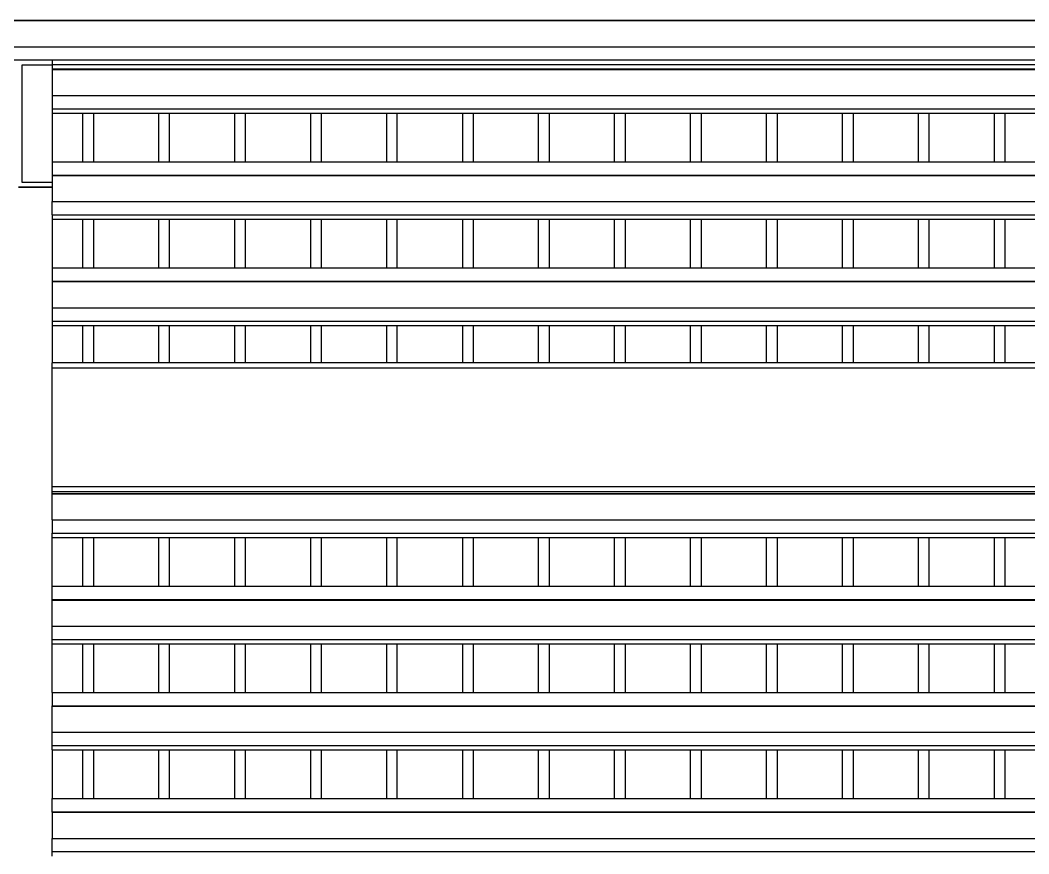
# Model space of a CAD drawing. Extents: x -92 to 92, y -11 to 21.
# Drawn here: x -50.958 to -49.084, y 16.013 to 17.563 of the extents above; entities that cross this region are included whole.
import ezdxf

# ---------------------------------------------------------------- set-up
doc = ezdxf.new("R2010")
doc.units = 0
doc.layers.get('0').update_dxf_attribs({"linetype": 'CONTINUOUS'})

msp = doc.modelspace()

# ---------------------------------------------------------------- linework, layer by layer
for p, q in [((-64.9532, 17.5632), (-47.2687, 17.5632)), ((-64.9532, 17.5624), (-47.2687, 17.5624)), ((-64.9532, 17.5139), (-47.2687, 17.5139)), ((-51.0187, 17.4892), (-50.8987, 17.4892)), ((-50.8987, 17.4796), (-50.9556, 17.4796)), ((-50.9556, 17.4796), (-50.9556, 17.2622)), ((-50.8987, 17.4892), (-47.2687, 17.4892)), ((-50.8987, 17.4892), (-50.8987, 17.481)), ((-50.8987, 17.481), (-47.2687, 17.481)), ((-50.8987, 17.481), (-50.8987, 17.4796)), ((-50.8987, 17.4796), (-50.8987, 17.4725)), ((-50.8987, 17.4725), (-47.2687, 17.4725)), ((-50.8987, 17.4725), (-50.8987, 17.4717)), ((-50.8987, 17.4717), (-47.2687, 17.4717)), ((-50.8987, 17.4717), (-50.8987, 17.4232)), ((-50.8987, 17.4232), (-47.2687, 17.4232)), ((-50.8987, 17.4232), (-50.8987, 17.3985)), ((-50.8987, 17.3985), (-47.2687, 17.3985)), ((-50.8987, 17.3985), (-50.8987, 17.3903)), ((-50.8987, 17.3903), (-50.8426, 17.3903)), ((-50.8987, 17.3903), (-50.8987, 17.2999)), ((-50.8426, 17.3903), (-50.8426, 17.2999)), ((-50.8426, 17.3903), (-50.8224, 17.3903)), ((-50.8224, 17.3903), (-50.8224, 17.2999)), ((-50.8224, 17.3903), (-50.7014, 17.3903)), ((-50.7014, 17.3903), (-50.7014, 17.2999)), ((-50.7014, 17.3903), (-50.6812, 17.3903)), ((-50.6812, 17.3903), (-50.6812, 17.2999)), ((-50.6812, 17.3903), (-50.5602, 17.3903)), ((-50.5602, 17.3903), (-50.5602, 17.2999)), ((-50.5602, 17.3903), (-50.54, 17.3903)), ((-50.54, 17.3903), (-50.54, 17.2999)), ((-50.54, 17.3903), (-50.4189, 17.3903)), ((-50.4189, 17.3903), (-50.4189, 17.2999)), ((-50.4189, 17.3903), (-50.3988, 17.3903)), ((-50.3988, 17.3903), (-50.3988, 17.2999)), ((-50.3988, 17.3903), (-50.2777, 17.3903)), ((-50.2777, 17.3903), (-50.2777, 17.2999)), ((-50.2777, 17.3903), (-50.2576, 17.3903)), ((-50.2576, 17.2999), (-50.2576, 17.3903)), ((-50.2576, 17.3903), (-50.1365, 17.3903)), ((-50.1365, 17.3903), (-50.1365, 17.2999)), ((-50.1365, 17.3903), (-50.1164, 17.3903)), ((-50.1164, 17.3903), (-50.1164, 17.2999)), ((-50.1164, 17.3903), (-49.9953, 17.3903)), ((-49.9953, 17.3903), (-49.9953, 17.2999)), ((-49.9953, 17.3903), (-49.9752, 17.3903)), ((-49.9752, 17.3903), (-49.9752, 17.2999)), ((-49.9752, 17.3903), (-49.8541, 17.3903)), ((-49.8541, 17.3903), (-49.8541, 17.2999)), ((-49.8541, 17.3903), (-49.8339, 17.3903)), ((-49.8339, 17.3903), (-49.8339, 17.2999)), ((-49.8339, 17.3903), (-49.7129, 17.3903)), ((-49.7129, 17.3903), (-49.7129, 17.2999)), ((-49.7129, 17.3903), (-49.6927, 17.3903)), ((-49.6927, 17.3903), (-49.6927, 17.2999)), ((-49.6927, 17.3903), (-49.5717, 17.3903)), ((-49.5717, 17.3903), (-49.5717, 17.2999)), ((-49.5717, 17.3903), (-49.5515, 17.3903)), ((-49.5515, 17.3903), (-49.5515, 17.2999)), ((-49.5515, 17.3903), (-49.4305, 17.3903)), ((-49.4305, 17.3903), (-49.4305, 17.2999)), ((-49.4305, 17.3903), (-49.4103, 17.3903)), ((-49.4103, 17.3903), (-49.4103, 17.2999)), ((-49.4103, 17.3903), (-49.2893, 17.3903)), ((-49.2893, 17.3903), (-49.2893, 17.2999)), ((-49.2893, 17.3903), (-49.2691, 17.3903)), ((-49.2691, 17.3903), (-49.2691, 17.2999)), ((-49.2691, 17.3903), (-49.1481, 17.3903)), ((-49.1481, 17.3903), (-49.1481, 17.2999)), ((-49.1481, 17.3903), (-49.1279, 17.3903)), ((-49.1279, 17.3903), (-49.1279, 17.2999)), ((-49.1279, 17.3903), (-49.0069, 17.3903)), ((-50.8987, 17.2999), (-50.8426, 17.2999)), ((-50.8987, 17.2999), (-50.8987, 17.2752)), ((-50.8426, 17.2999), (-50.8224, 17.2999)), ((-50.8224, 17.2999), (-50.7014, 17.2999)), ((-50.7014, 17.2999), (-50.6812, 17.2999)), ((-50.6812, 17.2999), (-50.5602, 17.2999)), ((-50.5602, 17.2999), (-50.54, 17.2999)), ((-50.54, 17.2999), (-50.4189, 17.2999)), ((-50.4189, 17.2999), (-50.3988, 17.2999)), ((-50.3988, 17.2999), (-50.2777, 17.2999)), ((-50.2777, 17.2999), (-50.2576, 17.2999)), ((-50.2576, 17.2999), (-50.1365, 17.2999)), ((-50.1365, 17.2999), (-50.1164, 17.2999)), ((-50.1164, 17.2999), (-49.9953, 17.2999)), ((-49.9953, 17.2999), (-49.9752, 17.2999)), ((-49.9752, 17.2999), (-49.8541, 17.2999)), ((-49.8541, 17.2999), (-49.8339, 17.2999)), ((-49.8339, 17.2999), (-49.7129, 17.2999)), ((-49.7129, 17.2999), (-49.6927, 17.2999)), ((-49.6927, 17.2999), (-49.5717, 17.2999)), ((-49.5717, 17.2999), (-49.5515, 17.2999)), ((-49.5515, 17.2999), (-49.4305, 17.2999)), ((-49.4305, 17.2999), (-49.4103, 17.2999)), ((-49.4103, 17.2999), (-49.2893, 17.2999)), ((-49.2893, 17.2999), (-49.2691, 17.2999)), ((-49.2691, 17.2999), (-49.1481, 17.2999)), ((-49.1481, 17.2999), (-49.1279, 17.2999)), ((-49.1279, 17.2999), (-49.0069, 17.2999)), ((-50.8987, 17.2752), (-47.2687, 17.2752)), ((-50.8987, 17.2752), (-50.8987, 17.2744)), ((-50.8987, 17.2744), (-47.2687, 17.2744)), ((-50.8987, 17.2744), (-50.8987, 17.2622)), ((-50.9556, 17.2525), (-50.9618, 17.2525)), ((-50.9556, 17.2522), (-50.9618, 17.2522)), ((-50.9556, 17.2622), (-50.8987, 17.2622)), ((-50.9556, 17.2525), (-50.9556, 17.2522)), ((-50.8987, 17.2525), (-50.9556, 17.2525)), ((-50.8987, 17.2522), (-50.9556, 17.2522)), ((-50.8987, 17.2622), (-50.8987, 17.2525)), ((-50.8987, 17.2525), (-50.8987, 17.2522)), ((-50.8987, 17.2522), (-50.8987, 17.2523)), ((-50.8987, 17.2522), (-50.8987, 17.2259)), ((-50.8987, 17.2259), (-47.2687, 17.2259)), ((-50.8987, 17.2012), (-50.8987, 17.2259)), ((-50.8987, 17.2012), (-47.2687, 17.2012)), ((-50.8987, 17.2012), (-50.8987, 17.193)), ((-50.8987, 17.193), (-50.8426, 17.193)), ((-50.8987, 17.193), (-50.8987, 17.1026)), ((-50.8426, 17.193), (-50.8426, 17.1026)), ((-50.8426, 17.193), (-50.8224, 17.193)), ((-50.8224, 17.193), (-50.8224, 17.1026)), ((-50.8224, 17.193), (-50.7014, 17.193)), ((-50.7014, 17.193), (-50.7014, 17.1026)), ((-50.7014, 17.193), (-50.6812, 17.193)), ((-50.6812, 17.193), (-50.6812, 17.1026)), ((-50.6812, 17.193), (-50.5602, 17.193)), ((-50.5602, 17.193), (-50.5602, 17.1026)), ((-50.5602, 17.193), (-50.54, 17.193)), ((-50.54, 17.193), (-50.54, 17.1026)), ((-50.54, 17.193), (-50.4189, 17.193)), ((-50.4189, 17.193), (-50.4189, 17.1026)), ((-50.4189, 17.193), (-50.3988, 17.193)), ((-50.3988, 17.193), (-50.3988, 17.1026)), ((-50.3988, 17.193), (-50.2777, 17.193)), ((-50.2777, 17.193), (-50.2777, 17.1026)), ((-50.2777, 17.193), (-50.2576, 17.193)), ((-50.2576, 17.1026), (-50.2576, 17.193)), ((-50.2576, 17.193), (-50.1365, 17.193)), ((-50.1365, 17.193), (-50.1365, 17.1026)), ((-50.1365, 17.193), (-50.1164, 17.193)), ((-50.1164, 17.193), (-50.1164, 17.1026)), ((-50.1164, 17.193), (-49.9953, 17.193)), ((-49.9953, 17.193), (-49.9953, 17.1026)), ((-49.9953, 17.193), (-49.9752, 17.193)), ((-49.9752, 17.193), (-49.9752, 17.1026)), ((-49.9752, 17.193), (-49.8541, 17.193)), ((-49.8541, 17.193), (-49.8541, 17.1026)), ((-49.8541, 17.193), (-49.8339, 17.193)), ((-49.8339, 17.193), (-49.8339, 17.1026)), ((-49.8339, 17.193), (-49.7129, 17.193)), ((-49.7129, 17.193), (-49.7129, 17.1026)), ((-49.7129, 17.193), (-49.6927, 17.193)), ((-49.6927, 17.193), (-49.6927, 17.1026)), ((-49.6927, 17.193), (-49.5717, 17.193)), ((-49.5717, 17.193), (-49.5717, 17.1026)), ((-49.5717, 17.193), (-49.5515, 17.193)), ((-49.5515, 17.193), (-49.5515, 17.1026)), ((-49.5515, 17.193), (-49.4305, 17.193)), ((-49.4305, 17.193), (-49.4305, 17.1026)), ((-49.4305, 17.193), (-49.4103, 17.193)), ((-49.4103, 17.193), (-49.4103, 17.1026)), ((-49.4103, 17.193), (-49.2893, 17.193)), ((-49.2893, 17.193), (-49.2893, 17.1026)), ((-49.2893, 17.193), (-49.2691, 17.193)), ((-49.2691, 17.193), (-49.2691, 17.1026)), ((-49.2691, 17.193), (-49.1481, 17.193)), ((-49.1481, 17.193), (-49.1481, 17.1026)), ((-49.1481, 17.193), (-49.1279, 17.193)), ((-49.1279, 17.193), (-49.1279, 17.1026)), ((-49.1279, 17.193), (-49.0069, 17.193)), ((-50.8987, 17.1026), (-50.8426, 17.1026)), ((-50.8987, 17.1026), (-50.8987, 17.0779)), ((-50.8426, 17.1026), (-50.8224, 17.1026)), ((-50.8224, 17.1026), (-50.7014, 17.1026)), ((-50.7014, 17.1026), (-50.6812, 17.1026)), ((-50.6812, 17.1026), (-50.5602, 17.1026)), ((-50.5602, 17.1026), (-50.54, 17.1026)), ((-50.54, 17.1026), (-50.4189, 17.1026)), ((-50.4189, 17.1026), (-50.3988, 17.1026)), ((-50.3988, 17.1026), (-50.2777, 17.1026)), ((-50.2777, 17.1026), (-50.2576, 17.1026)), ((-50.2576, 17.1026), (-50.1365, 17.1026)), ((-50.1365, 17.1026), (-50.1164, 17.1026)), ((-50.1164, 17.1026), (-49.9953, 17.1026)), ((-49.9953, 17.1026), (-49.9752, 17.1026)), ((-49.9752, 17.1026), (-49.8541, 17.1026)), ((-49.8541, 17.1026), (-49.8339, 17.1026)), ((-49.8339, 17.1026), (-49.7129, 17.1026)), ((-49.7129, 17.1026), (-49.6927, 17.1026)), ((-49.6927, 17.1026), (-49.5717, 17.1026)), ((-49.5717, 17.1026), (-49.5515, 17.1026)), ((-49.5515, 17.1026), (-49.4305, 17.1026)), ((-49.4305, 17.1026), (-49.4103, 17.1026)), ((-49.4103, 17.1026), (-49.2893, 17.1026)), ((-49.2893, 17.1026), (-49.2691, 17.1026)), ((-49.2691, 17.1026), (-49.1481, 17.1026)), ((-49.1481, 17.1026), (-49.1279, 17.1026)), ((-49.1279, 17.1026), (-49.0069, 17.1026)), ((-50.8987, 17.0779), (-47.2687, 17.0779)), ((-50.8987, 17.0779), (-50.8987, 17.0771)), ((-50.8987, 17.0771), (-47.2687, 17.0771)), ((-50.8987, 17.0771), (-50.8987, 17.0286)), ((-50.8987, 17.0286), (-47.2687, 17.0286)), ((-50.8987, 17.0286), (-50.8987, 17.0039)), ((-50.8987, 17.0039), (-47.2687, 17.0039)), ((-50.8987, 17.0039), (-50.8987, 16.9957)), ((-50.8987, 16.9957), (-50.8426, 16.9957)), ((-50.8987, 16.9957), (-50.8987, 16.9261)), ((-50.8426, 16.9957), (-50.8426, 16.9261)), ((-50.8426, 16.9957), (-50.8224, 16.9957)), ((-50.8224, 16.9957), (-50.8224, 16.9261)), ((-50.8224, 16.9957), (-50.7014, 16.9957)), ((-50.7014, 16.9957), (-50.7014, 16.9261)), ((-50.7014, 16.9957), (-50.6812, 16.9957)), ((-50.6812, 16.9957), (-50.6812, 16.9261)), ((-50.6812, 16.9957), (-50.5602, 16.9957)), ((-50.5602, 16.9957), (-50.5602, 16.9261)), ((-50.5602, 16.9957), (-50.54, 16.9957)), ((-50.54, 16.9957), (-50.54, 16.9261)), ((-50.54, 16.9957), (-50.4189, 16.9957)), ((-50.4189, 16.9957), (-50.4189, 16.9261)), ((-50.4189, 16.9957), (-50.3988, 16.9957)), ((-50.3988, 16.9957), (-50.3988, 16.9261)), ((-50.3988, 16.9957), (-50.2777, 16.9957)), ((-50.2777, 16.9957), (-50.2777, 16.9261)), ((-50.2777, 16.9957), (-50.2576, 16.9957)), ((-50.2576, 16.9261), (-50.2576, 16.9957)), ((-50.2576, 16.9957), (-50.1365, 16.9957)), ((-50.1365, 16.9957), (-50.1365, 16.9261)), ((-50.1365, 16.9957), (-50.1164, 16.9957)), ((-50.1164, 16.9957), (-50.1164, 16.9261)), ((-50.1164, 16.9957), (-49.9953, 16.9957)), ((-49.9953, 16.9957), (-49.9953, 16.9261)), ((-49.9953, 16.9957), (-49.9752, 16.9957)), ((-49.9752, 16.9957), (-49.9752, 16.9261)), ((-49.9752, 16.9957), (-49.8541, 16.9957)), ((-49.8541, 16.9957), (-49.8541, 16.9261)), ((-49.8541, 16.9957), (-49.8339, 16.9957)), ((-49.8339, 16.9957), (-49.8339, 16.9261)), ((-49.8339, 16.9957), (-49.7129, 16.9957)), ((-49.7129, 16.9957), (-49.7129, 16.9261)), ((-49.7129, 16.9957), (-49.6927, 16.9957)), ((-49.6927, 16.9957), (-49.6927, 16.9261)), ((-49.6927, 16.9957), (-49.5717, 16.9957)), ((-49.5717, 16.9957), (-49.5717, 16.9261)), ((-49.5717, 16.9957), (-49.5515, 16.9957)), ((-49.5515, 16.9957), (-49.5515, 16.9261)), ((-49.5515, 16.9957), (-49.4305, 16.9957)), ((-49.4305, 16.9957), (-49.4305, 16.9261)), ((-49.4305, 16.9957), (-49.4103, 16.9957)), ((-49.4103, 16.9957), (-49.4103, 16.9261)), ((-49.4103, 16.9957), (-49.2893, 16.9957)), ((-49.2893, 16.9957), (-49.2893, 16.9261)), ((-49.2893, 16.9957), (-49.2691, 16.9957)), ((-49.2691, 16.9957), (-49.2691, 16.9261)), ((-49.2691, 16.9957), (-49.1481, 16.9957)), ((-49.1481, 16.9957), (-49.1481, 16.9261)), ((-49.1481, 16.9957), (-49.1279, 16.9957)), ((-49.1279, 16.9957), (-49.1279, 16.9261)), ((-49.1279, 16.9957), (-49.0069, 16.9957)), ((-50.8426, 16.9261), (-50.8987, 16.9261)), ((-50.8987, 16.9163), (-50.8987, 16.9261)), ((-47.3587, 16.9163), (-50.8987, 16.9163)), ((-50.8987, 16.6959), (-50.8987, 16.9163)), ((-50.8224, 16.9261), (-50.8426, 16.9261)), ((-50.7014, 16.9261), (-50.8224, 16.9261)), ((-50.6812, 16.9261), (-50.7014, 16.9261)), ((-50.5602, 16.9261), (-50.6812, 16.9261)), ((-50.54, 16.9261), (-50.5602, 16.9261)), ((-50.4189, 16.9261), (-50.54, 16.9261)), ((-50.3988, 16.9261), (-50.4189, 16.9261)), ((-50.2777, 16.9261), (-50.3988, 16.9261)), ((-50.2576, 16.9261), (-50.2777, 16.9261)), ((-50.1365, 16.9261), (-50.2576, 16.9261)), ((-50.1164, 16.9261), (-50.1365, 16.9261)), ((-49.9953, 16.9261), (-50.1164, 16.9261)), ((-49.9752, 16.9261), (-49.9953, 16.9261)), ((-49.8541, 16.9261), (-49.9752, 16.9261)), ((-49.8339, 16.9261), (-49.8541, 16.9261)), ((-49.7129, 16.9261), (-49.8339, 16.9261)), ((-49.6927, 16.9261), (-49.7129, 16.9261)), ((-49.5717, 16.9261), (-49.6927, 16.9261)), ((-49.5515, 16.9261), (-49.5717, 16.9261)), ((-49.4305, 16.9261), (-49.5515, 16.9261)), ((-49.4103, 16.9261), (-49.4305, 16.9261)), ((-49.2893, 16.9261), (-49.4103, 16.9261)), ((-49.2691, 16.9261), (-49.2893, 16.9261)), ((-49.1481, 16.9261), (-49.2691, 16.9261)), ((-49.1279, 16.9261), (-49.1481, 16.9261)), ((-49.0069, 16.9261), (-49.1279, 16.9261)), ((-47.3587, 16.6959), (-50.8987, 16.6959)), ((-50.8987, 16.6861), (-50.8987, 16.6959)), ((-47.3587, 16.6861), (-50.8987, 16.6861)), ((-50.8987, 16.6834), (-50.8987, 16.6861)), ((-50.8987, 16.6834), (-47.3587, 16.6834)), ((-50.8987, 16.6825), (-50.8987, 16.6834)), ((-50.8987, 16.6825), (-47.3587, 16.6825)), ((-50.8987, 16.6341), (-50.8987, 16.6825)), ((-50.8987, 16.6341), (-47.3587, 16.6341)), ((-50.8987, 16.6341), (-50.8987, 16.6094)), ((-50.8987, 16.6094), (-47.3587, 16.6094)), ((-50.8987, 16.6012), (-50.8987, 16.6094)), ((-50.8987, 16.6012), (-50.8426, 16.6012)), ((-50.8987, 16.5108), (-50.8987, 16.6012)), ((-50.8426, 16.6012), (-50.8426, 16.5108)), ((-50.8426, 16.6012), (-50.8224, 16.6012)), ((-50.8224, 16.6012), (-50.8224, 16.5108)), ((-50.8224, 16.6012), (-50.7014, 16.6012)), ((-50.7014, 16.6012), (-50.7014, 16.5108)), ((-50.7014, 16.6012), (-50.6812, 16.6012)), ((-50.6812, 16.6012), (-50.6812, 16.5108)), ((-50.6812, 16.6012), (-50.5602, 16.6012)), ((-50.5602, 16.6012), (-50.5602, 16.5108)), ((-50.5602, 16.6012), (-50.54, 16.6012)), ((-50.54, 16.6012), (-50.54, 16.5108)), ((-50.54, 16.6012), (-50.4189, 16.6012)), ((-50.4189, 16.6012), (-50.4189, 16.5108)), ((-50.4189, 16.6012), (-50.3988, 16.6012)), ((-50.3988, 16.6012), (-50.3988, 16.5108)), ((-50.3988, 16.6012), (-50.2777, 16.6012)), ((-50.2777, 16.6012), (-50.2777, 16.5108)), ((-50.2777, 16.6012), (-50.2576, 16.6012)), ((-50.2576, 16.5108), (-50.2576, 16.6012)), ((-50.2576, 16.6012), (-50.1365, 16.6012)), ((-50.1365, 16.6012), (-50.1365, 16.5108)), ((-50.1365, 16.6012), (-50.1164, 16.6012)), ((-50.1164, 16.6012), (-50.1164, 16.5108)), ((-50.1164, 16.6012), (-49.9953, 16.6012)), ((-49.9953, 16.6012), (-49.9953, 16.5108)), ((-49.9953, 16.6012), (-49.9752, 16.6012)), ((-49.9752, 16.6012), (-49.9752, 16.5108)), ((-49.9752, 16.6012), (-49.8541, 16.6012)), ((-49.8541, 16.6012), (-49.8541, 16.5108)), ((-49.8541, 16.6012), (-49.8339, 16.6012)), ((-49.8339, 16.6012), (-49.8339, 16.5108)), ((-49.8339, 16.6012), (-49.7129, 16.6012)), ((-49.7129, 16.6012), (-49.7129, 16.5108)), ((-49.7129, 16.6012), (-49.6927, 16.6012)), ((-49.6927, 16.6012), (-49.6927, 16.5108)), ((-49.6927, 16.6012), (-49.5717, 16.6012)), ((-49.5717, 16.6012), (-49.5717, 16.5108)), ((-49.5717, 16.6012), (-49.5515, 16.6012)), ((-49.5515, 16.6012), (-49.5515, 16.5108)), ((-49.5515, 16.6012), (-49.4305, 16.6012)), ((-49.4305, 16.6012), (-49.4305, 16.5108)), ((-49.4305, 16.6012), (-49.4103, 16.6012)), ((-49.4103, 16.6012), (-49.4103, 16.5108)), ((-49.4103, 16.6012), (-49.2893, 16.6012)), ((-49.2893, 16.6012), (-49.2893, 16.5108)), ((-49.2893, 16.6012), (-49.2691, 16.6012)), ((-49.2691, 16.6012), (-49.2691, 16.5108)), ((-49.2691, 16.6012), (-49.1481, 16.6012)), ((-49.1481, 16.6012), (-49.1481, 16.5108)), ((-49.1481, 16.6012), (-49.1279, 16.6012)), ((-49.1279, 16.6012), (-49.1279, 16.5108)), ((-49.1279, 16.6012), (-49.0069, 16.6012)), ((-50.8987, 16.5108), (-50.8426, 16.5108)), ((-50.8987, 16.4861), (-50.8987, 16.5108)), ((-50.8426, 16.5108), (-50.8224, 16.5108)), ((-50.8224, 16.5108), (-50.7014, 16.5108)), ((-50.7014, 16.5108), (-50.6812, 16.5108)), ((-50.6812, 16.5108), (-50.5602, 16.5108)), ((-50.5602, 16.5108), (-50.54, 16.5108)), ((-50.54, 16.5108), (-50.4189, 16.5108)), ((-50.4189, 16.5108), (-50.3988, 16.5108)), ((-50.3988, 16.5108), (-50.2777, 16.5108)), ((-50.2777, 16.5108), (-50.2576, 16.5108)), ((-50.2576, 16.5108), (-50.1365, 16.5108)), ((-50.1365, 16.5108), (-50.1164, 16.5108)), ((-50.1164, 16.5108), (-49.9953, 16.5108)), ((-49.9953, 16.5108), (-49.9752, 16.5108)), ((-49.9752, 16.5108), (-49.8541, 16.5108)), ((-49.8541, 16.5108), (-49.8339, 16.5108)), ((-49.8339, 16.5108), (-49.7129, 16.5108)), ((-49.7129, 16.5108), (-49.6927, 16.5108)), ((-49.6927, 16.5108), (-49.5717, 16.5108)), ((-49.5717, 16.5108), (-49.5515, 16.5108)), ((-49.5515, 16.5108), (-49.4305, 16.5108)), ((-49.4305, 16.5108), (-49.4103, 16.5108)), ((-49.4103, 16.5108), (-49.2893, 16.5108)), ((-49.2893, 16.5108), (-49.2691, 16.5108)), ((-49.2691, 16.5108), (-49.1481, 16.5108)), ((-49.1481, 16.5108), (-49.1279, 16.5108)), ((-49.1279, 16.5108), (-49.0069, 16.5108)), ((-50.8987, 16.4861), (-47.3587, 16.4861)), ((-50.8987, 16.4853), (-50.8987, 16.4861)), ((-50.8987, 16.4853), (-47.3587, 16.4853)), ((-50.8987, 16.4368), (-50.8987, 16.4853)), ((-50.8987, 16.4368), (-47.3587, 16.4368)), ((-50.8987, 16.4121), (-50.8987, 16.4368)), ((-50.8987, 16.4121), (-47.3587, 16.4121)), ((-50.8987, 16.4039), (-50.8987, 16.4121)), ((-50.8987, 16.4039), (-50.8426, 16.4039)), ((-50.8987, 16.3135), (-50.8987, 16.4039)), ((-50.8426, 16.4039), (-50.8426, 16.3135)), ((-50.8426, 16.4039), (-50.8224, 16.4039)), ((-50.8224, 16.4039), (-50.8224, 16.3135)), ((-50.8224, 16.4039), (-50.7014, 16.4039)), ((-50.7014, 16.4039), (-50.7014, 16.3135)), ((-50.7014, 16.4039), (-50.6812, 16.4039)), ((-50.6812, 16.4039), (-50.6812, 16.3135)), ((-50.6812, 16.4039), (-50.5602, 16.4039)), ((-50.5602, 16.4039), (-50.5602, 16.3135)), ((-50.5602, 16.4039), (-50.54, 16.4039)), ((-50.54, 16.4039), (-50.54, 16.3135)), ((-50.54, 16.4039), (-50.4189, 16.4039)), ((-50.4189, 16.4039), (-50.4189, 16.3135)), ((-50.4189, 16.4039), (-50.3988, 16.4039)), ((-50.3988, 16.4039), (-50.3988, 16.3135)), ((-50.3988, 16.4039), (-50.2777, 16.4039)), ((-50.2777, 16.4039), (-50.2777, 16.3135)), ((-50.2777, 16.4039), (-50.2576, 16.4039)), ((-50.2576, 16.3135), (-50.2576, 16.4039)), ((-50.2576, 16.4039), (-50.1365, 16.4039)), ((-50.1365, 16.4039), (-50.1365, 16.3135)), ((-50.1365, 16.4039), (-50.1164, 16.4039)), ((-50.1164, 16.4039), (-50.1164, 16.3135)), ((-50.1164, 16.4039), (-49.9953, 16.4039)), ((-49.9953, 16.4039), (-49.9953, 16.3135)), ((-49.9953, 16.4039), (-49.9752, 16.4039)), ((-49.9752, 16.4039), (-49.9752, 16.3135)), ((-49.9752, 16.4039), (-49.8541, 16.4039)), ((-49.8541, 16.4039), (-49.8541, 16.3135)), ((-49.8541, 16.4039), (-49.8339, 16.4039)), ((-49.8339, 16.4039), (-49.8339, 16.3135)), ((-49.8339, 16.4039), (-49.7129, 16.4039)), ((-49.7129, 16.4039), (-49.7129, 16.3135)), ((-49.7129, 16.4039), (-49.6927, 16.4039)), ((-49.6927, 16.4039), (-49.6927, 16.3135)), ((-49.6927, 16.4039), (-49.5717, 16.4039)), ((-49.5717, 16.4039), (-49.5717, 16.3135)), ((-49.5717, 16.4039), (-49.5515, 16.4039)), ((-49.5515, 16.4039), (-49.5515, 16.3135)), ((-49.5515, 16.4039), (-49.4305, 16.4039)), ((-49.4305, 16.4039), (-49.4305, 16.3135)), ((-49.4305, 16.4039), (-49.4103, 16.4039)), ((-49.4103, 16.4039), (-49.4103, 16.3135)), ((-49.4103, 16.4039), (-49.2893, 16.4039)), ((-49.2893, 16.4039), (-49.2893, 16.3135)), ((-49.2893, 16.4039), (-49.2691, 16.4039)), ((-49.2691, 16.4039), (-49.2691, 16.3135)), ((-49.2691, 16.4039), (-49.1481, 16.4039)), ((-49.1481, 16.4039), (-49.1481, 16.3135)), ((-49.1481, 16.4039), (-49.1279, 16.4039)), ((-49.1279, 16.4039), (-49.1279, 16.3135)), ((-49.1279, 16.4039), (-49.0069, 16.4039)), ((-50.8987, 16.3135), (-50.8426, 16.3135)), ((-50.8987, 16.3135), (-50.8987, 16.2888)), ((-50.8426, 16.3135), (-50.8224, 16.3135)), ((-50.8224, 16.3135), (-50.7014, 16.3135)), ((-50.7014, 16.3135), (-50.6812, 16.3135)), ((-50.6812, 16.3135), (-50.5602, 16.3135)), ((-50.5602, 16.3135), (-50.54, 16.3135)), ((-50.54, 16.3135), (-50.4189, 16.3135)), ((-50.4189, 16.3135), (-50.3988, 16.3135)), ((-50.3988, 16.3135), (-50.2777, 16.3135)), ((-50.2777, 16.3135), (-50.2576, 16.3135)), ((-50.2576, 16.3135), (-50.1365, 16.3135)), ((-50.1365, 16.3135), (-50.1164, 16.3135)), ((-50.1164, 16.3135), (-49.9953, 16.3135)), ((-49.9953, 16.3135), (-49.9752, 16.3135)), ((-49.9752, 16.3135), (-49.8541, 16.3135)), ((-49.8541, 16.3135), (-49.8339, 16.3135)), ((-49.8339, 16.3135), (-49.7129, 16.3135)), ((-49.7129, 16.3135), (-49.6927, 16.3135)), ((-49.6927, 16.3135), (-49.5717, 16.3135)), ((-49.5717, 16.3135), (-49.5515, 16.3135)), ((-49.5515, 16.3135), (-49.4305, 16.3135)), ((-49.4305, 16.3135), (-49.4103, 16.3135)), ((-49.4103, 16.3135), (-49.2893, 16.3135)), ((-49.2893, 16.3135), (-49.2691, 16.3135)), ((-49.2691, 16.3135), (-49.1481, 16.3135)), ((-49.1481, 16.3135), (-49.1279, 16.3135)), ((-49.1279, 16.3135), (-49.0069, 16.3135)), ((-50.8987, 16.2888), (-47.3587, 16.2888)), ((-50.8987, 16.288), (-50.8987, 16.2888)), ((-50.8987, 16.288), (-47.3587, 16.288)), ((-50.8987, 16.2395), (-50.8987, 16.288)), ((-50.8987, 16.2395), (-47.3587, 16.2395)), ((-50.8987, 16.2148), (-50.8987, 16.2395)), ((-50.8987, 16.2148), (-47.3587, 16.2148)), ((-50.8987, 16.2066), (-50.8987, 16.2148)), ((-50.8987, 16.2066), (-50.8426, 16.2066)), ((-50.8987, 16.2066), (-50.8987, 16.1162)), ((-50.8426, 16.2066), (-50.8426, 16.1162)), ((-50.8426, 16.2066), (-50.8224, 16.2066)), ((-50.8224, 16.2066), (-50.8224, 16.1162)), ((-50.8224, 16.2066), (-50.7014, 16.2066)), ((-50.7014, 16.2066), (-50.7014, 16.1162)), ((-50.7014, 16.2066), (-50.6812, 16.2066)), ((-50.6812, 16.2066), (-50.6812, 16.1162)), ((-50.6812, 16.2066), (-50.5602, 16.2066)), ((-50.5602, 16.2066), (-50.5602, 16.1162)), ((-50.5602, 16.2066), (-50.54, 16.2066)), ((-50.54, 16.2066), (-50.54, 16.1162)), ((-50.54, 16.2066), (-50.4189, 16.2066)), ((-50.4189, 16.2066), (-50.4189, 16.1162)), ((-50.4189, 16.2066), (-50.3988, 16.2066)), ((-50.3988, 16.2066), (-50.3988, 16.1162)), ((-50.3988, 16.2066), (-50.2777, 16.2066)), ((-50.2777, 16.2066), (-50.2777, 16.1162)), ((-50.2777, 16.2066), (-50.2576, 16.2066)), ((-50.2576, 16.1162), (-50.2576, 16.2066)), ((-50.2576, 16.2066), (-50.1365, 16.2066)), ((-50.1365, 16.2066), (-50.1365, 16.1162)), ((-50.1365, 16.2066), (-50.1164, 16.2066)), ((-50.1164, 16.2066), (-50.1164, 16.1162)), ((-50.1164, 16.2066), (-49.9953, 16.2066)), ((-49.9953, 16.2066), (-49.9953, 16.1162)), ((-49.9953, 16.2066), (-49.9752, 16.2066)), ((-49.9752, 16.2066), (-49.9752, 16.1162)), ((-49.9752, 16.2066), (-49.8541, 16.2066)), ((-49.8541, 16.2066), (-49.8541, 16.1162)), ((-49.8541, 16.2066), (-49.8339, 16.2066)), ((-49.8339, 16.2066), (-49.8339, 16.1162)), ((-49.8339, 16.2066), (-49.7129, 16.2066)), ((-49.7129, 16.2066), (-49.7129, 16.1162)), ((-49.7129, 16.2066), (-49.6927, 16.2066)), ((-49.6927, 16.2066), (-49.6927, 16.1162)), ((-49.6927, 16.2066), (-49.5717, 16.2066)), ((-49.5717, 16.2066), (-49.5717, 16.1162)), ((-49.5717, 16.2066), (-49.5515, 16.2066)), ((-49.5515, 16.2066), (-49.5515, 16.1162)), ((-49.5515, 16.2066), (-49.4305, 16.2066)), ((-49.4305, 16.2066), (-49.4305, 16.1162)), ((-49.4305, 16.2066), (-49.4103, 16.2066)), ((-49.4103, 16.2066), (-49.4103, 16.1162)), ((-49.4103, 16.2066), (-49.2893, 16.2066)), ((-49.2893, 16.2066), (-49.2893, 16.1162)), ((-49.2893, 16.2066), (-49.2691, 16.2066)), ((-49.2691, 16.2066), (-49.2691, 16.1162)), ((-49.2691, 16.2066), (-49.1481, 16.2066)), ((-49.1481, 16.2066), (-49.1481, 16.1162)), ((-49.1481, 16.2066), (-49.1279, 16.2066)), ((-49.1279, 16.2066), (-49.1279, 16.1162)), ((-49.1279, 16.2066), (-49.0069, 16.2066)), ((-50.8987, 16.1162), (-50.8426, 16.1162)), ((-50.8987, 16.0915), (-50.8987, 16.1162)), ((-50.8426, 16.1162), (-50.8224, 16.1162)), ((-50.8224, 16.1162), (-50.7014, 16.1162)), ((-50.7014, 16.1162), (-50.6812, 16.1162)), ((-50.6812, 16.1162), (-50.5602, 16.1162)), ((-50.5602, 16.1162), (-50.54, 16.1162)), ((-50.54, 16.1162), (-50.4189, 16.1162)), ((-50.4189, 16.1162), (-50.3988, 16.1162)), ((-50.3988, 16.1162), (-50.2777, 16.1162)), ((-50.2777, 16.1162), (-50.2576, 16.1162)), ((-50.2576, 16.1162), (-50.1365, 16.1162)), ((-50.1365, 16.1162), (-50.1164, 16.1162)), ((-50.1164, 16.1162), (-49.9953, 16.1162)), ((-49.9953, 16.1162), (-49.9752, 16.1162)), ((-49.9752, 16.1162), (-49.8541, 16.1162)), ((-49.8541, 16.1162), (-49.8339, 16.1162)), ((-49.8339, 16.1162), (-49.7129, 16.1162)), ((-49.7129, 16.1162), (-49.6927, 16.1162)), ((-49.6927, 16.1162), (-49.5717, 16.1162)), ((-49.5717, 16.1162), (-49.5515, 16.1162)), ((-49.5515, 16.1162), (-49.4305, 16.1162)), ((-49.4305, 16.1162), (-49.4103, 16.1162)), ((-49.4103, 16.1162), (-49.2893, 16.1162)), ((-49.2893, 16.1162), (-49.2691, 16.1162)), ((-49.2691, 16.1162), (-49.1481, 16.1162)), ((-49.1481, 16.1162), (-49.1279, 16.1162)), ((-49.1279, 16.1162), (-49.0069, 16.1162)), ((-50.8987, 16.0915), (-47.3587, 16.0915)), ((-50.8987, 16.0907), (-50.8987, 16.0915)), ((-50.8987, 16.0907), (-47.3587, 16.0907)), ((-50.8987, 16.0907), (-50.8987, 16.0422)), ((-50.8987, 16.0422), (-47.3587, 16.0422)), ((-50.8987, 16.0176), (-50.8987, 16.0422)), ((-50.8987, 16.0176), (-47.3587, 16.0176)), ((-50.8987, 16.0093), (-50.8987, 16.0176))]:
    msp.add_line(p, q)

doc.saveas('drawing.dxf')
